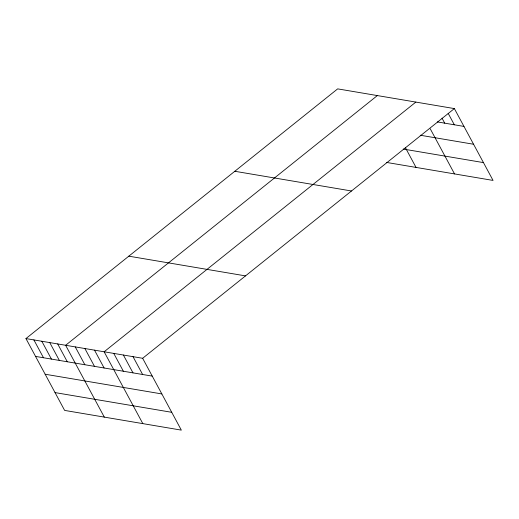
<?xml version="1.0" encoding="UTF-8"?>
<svg xmlns="http://www.w3.org/2000/svg" width="519" height="519" viewBox="0 0 519 519"><rect width="100%" height="100%" fill="white"/><g stroke="black" fill="none" stroke-linecap="round" stroke-linejoin="round"><path stroke-width="0.78" d="M25.95 338.576L142.647 358.285L181.332 430.128L64.635 410.412L25.95 338.576L337.668 88.872L454.365 108.588L493.05 180.424L386.668 162.453M377.345 95.574L65.628 345.278L104.313 417.12M415.855 102.081L104.137 351.778L142.822 423.621M142.647 358.285L454.365 108.588M437.309 121.913L463.973 126.415M420.241 135.232L473.568 144.243M403.257 149.057L483.455 162.603M234.802 171.276L351.499 190.986M128.816 256.172L245.519 275.887M35.552 356.41L152.249 376.119M45.147 374.231L161.85 393.94M55.033 392.591L171.737 412.307M448.195 113.382L454.339 124.794M442.026 118.17L444.712 123.165M430.257 128.822L454.54 173.923M405.294 147.474L416.03 167.416M133.02 356.657L142.621 374.491M123.392 355.035L132.994 372.869M113.765 353.407L123.366 371.241M94.51 350.156L104.111 367.99M84.882 348.528L94.484 366.362M75.255 346.9L84.857 364.734M57.693 343.935L67.295 361.769M49.759 342.598L59.361 360.426M41.818 341.255L51.426 359.09M33.884 339.913L43.486 357.747"/></g></svg>
